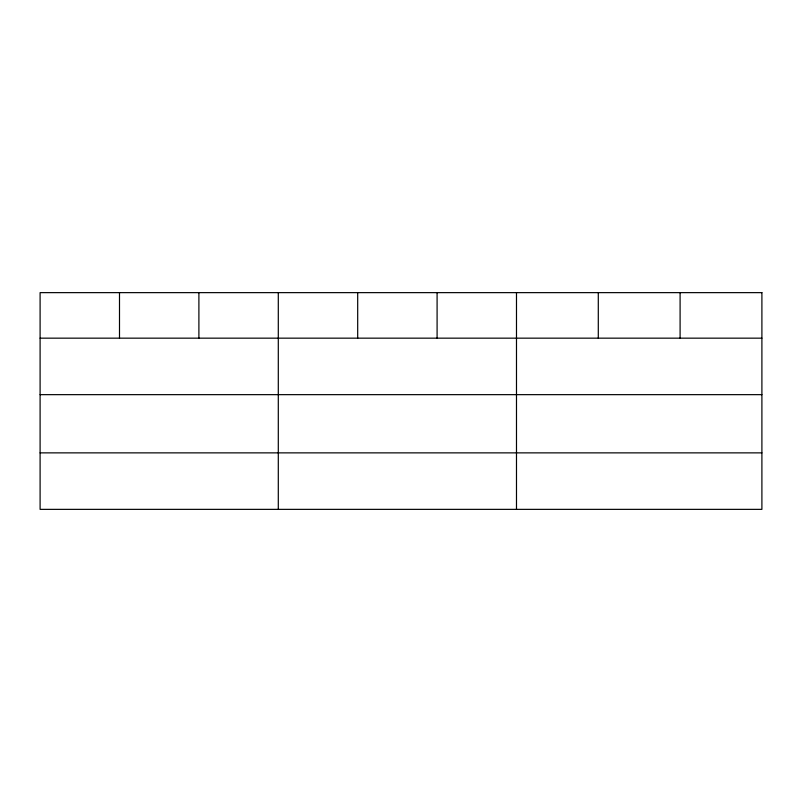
<?xml version="1.0" encoding="UTF-8"?>
<svg xmlns="http://www.w3.org/2000/svg" width="802" height="802" viewBox="0 0 802 802"><rect width="100%" height="100%" fill="white"/><g stroke="black" fill="none" stroke-linecap="round" stroke-linejoin="round"><path stroke-width="1.2" d="M40.1 338.163L761.9 338.163M40.1 394.654L761.9 394.654M40.1 452.869L761.9 452.869M680.096 292.64L680.096 338.163M598.292 292.64L598.292 338.163M516.488 292.64L516.488 509.36M437.09 292.64L437.09 338.163M357.692 292.64L357.692 338.163M278.294 292.64L278.294 509.36M198.896 292.64L198.896 338.163M119.498 292.64L119.498 338.163M761.9 292.64L40.1 292.64L40.1 509.36L761.9 509.36L761.9 292.64"/></g></svg>
